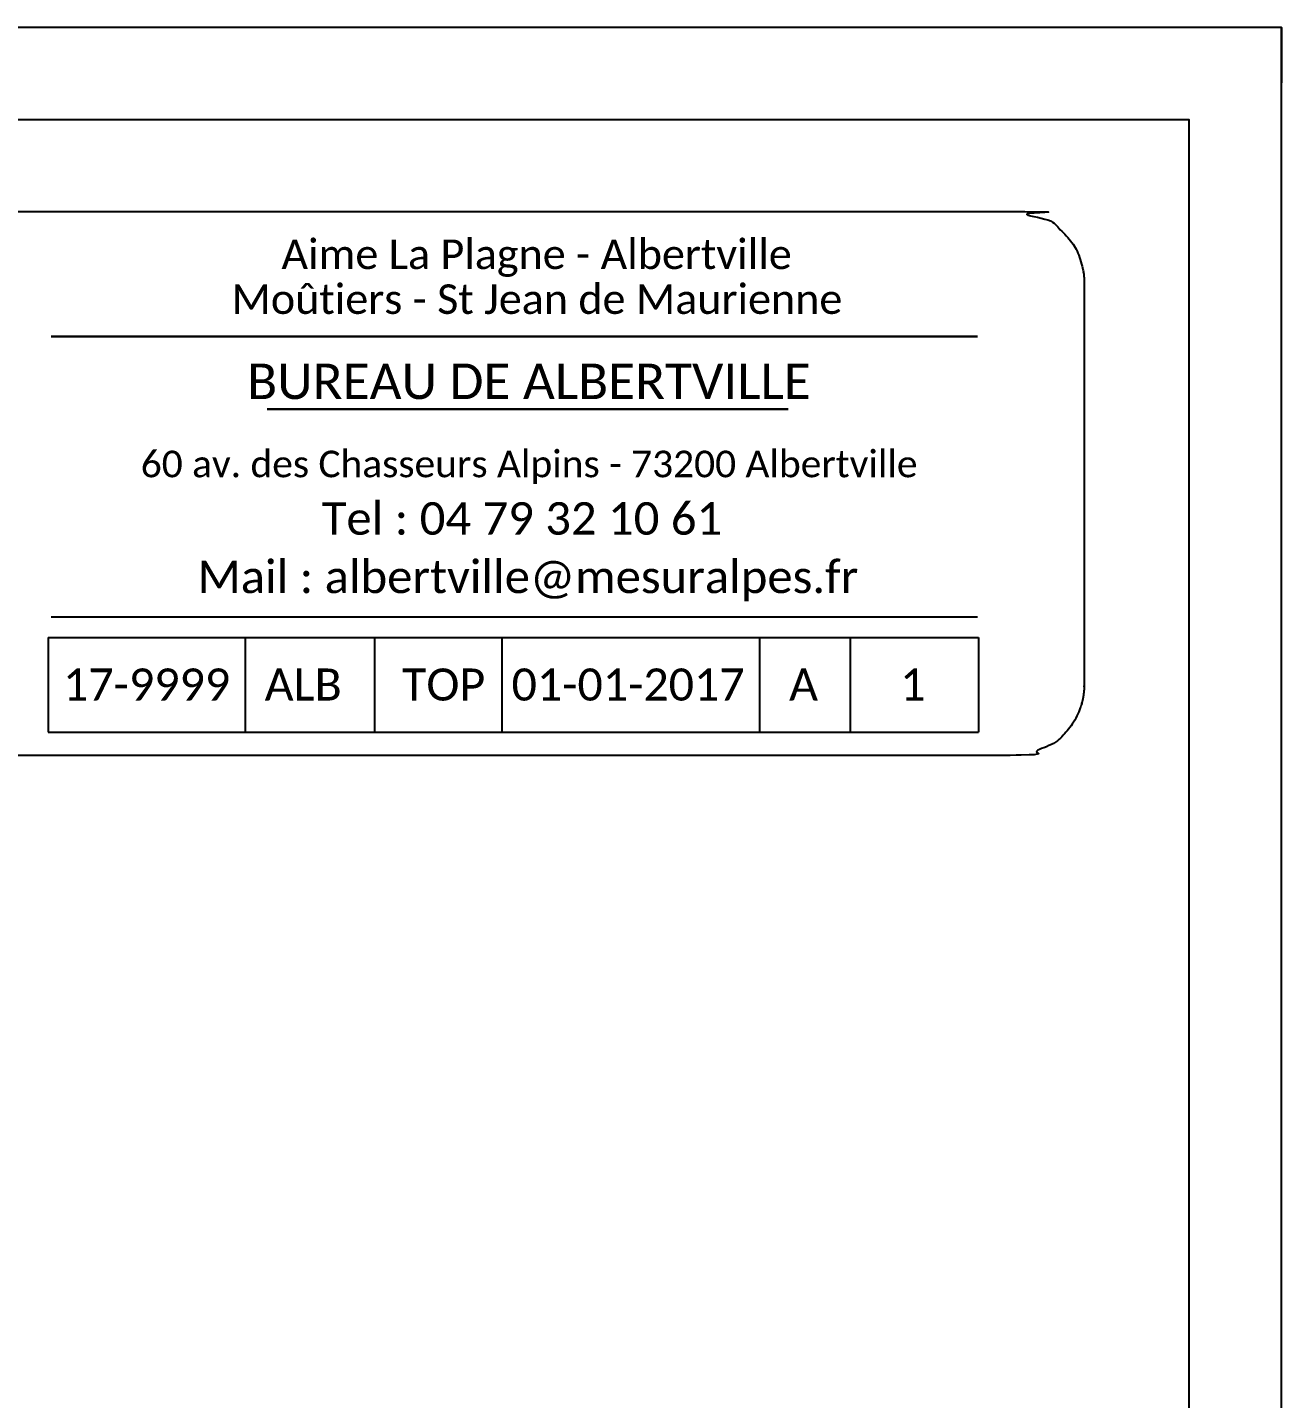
# Paper-space layout 'TOP_A1_00200_01-01-2017_MODELE' of a CAD drawing. Header units: metres. Extents: x 1274 to 2143, y 12 to 312.
# Drawn here: x 2074.9 to 2142.8, y 234.9 to 309.2 of the extents above; entities that cross this region are included whole.
import ezdxf
from ezdxf.enums import TextEntityAlignment as Align

# ---------------------------------------------------------------- set-up
doc = ezdxf.new("R2010")
doc.units = ezdxf.units.M
doc.header["$LTSCALE"] = 2
doc.set_wipeout_variables(frame=1)
for name, color, linetype in [('Cadre', 7, 'Continuous'), ('CARTOUCHE', 7, 'Continuous'), ('rosace', 7, 'Continuous')]:
    doc.layers.add(name, color=color, linetype=linetype)
doc.styles.add('Legend', font='CALIBRI.TTF')

# ---------------------------------------------------------------- blocks, each defined once
blk = doc.blocks.new('A$C4D68259D')
blk.add_wipeout([(0, 25.622), (0.165, 26.737), (0.738, 27.886), (1.671, 28.791), (2.847, 29.332), (3.544, 29.451), (3.544, 29.451), (94.929, 29.462), (96.055, 29.29), (97.217, 28.699), (97.703, 28.266), (98.095, 27.78), (98.616, 26.658), (98.736, 26.036), (98.752, 25.853), (98.759, 3.839), (98.572, 2.657), (98.019, 1.574), (97.585, 1.077), (97.123, 0.696), (95.934, 0.137), (95.414, 0.032), (95.11, 0.005), (3.755, 0.001), (2.713, 0.169), (1.515, 0.784), (0.671, 1.671), (0.147, 2.788), (0.006, 3.621)]).dxf.layer = 'CARTOUCHE'
at = {"layer": 'CARTOUCHE', "color": 32, "lineweight": 30}
blk.add_lwpolyline([(42.8, 22.706), (92.973, 22.706)], dxfattribs=at)
at = {"layer": 'CARTOUCHE', "color": 144, "lineweight": 30, "flags": 128}
blk.add_lwpolyline([(54.492, 18.766), (82.714, 18.766)], dxfattribs=at)
at = {"layer": 'CARTOUCHE', "color": 32}
blk.add_lwpolyline([(42.8, 7.51), (92.973, 7.51)], dxfattribs=at)
at = {"layer": 'CARTOUCHE', "color": 1, "flags": 128}
for points in [[(42.628, 6.401), (42.628, 1.28)], [(42.628, 6.401), (93.035, 6.401)], [(53.309, 6.401), (53.309, 1.28)], [(60.316, 6.401), (60.316, 1.28)], [(67.206, 6.401), (67.206, 1.28)], [(81.161, 6.401), (81.161, 1.28)], [(86.089, 6.401), (86.089, 1.28)], [(93.035, 6.401), (93.035, 1.28)], [(42.628, 1.28), (93.035, 1.28)]]:
    blk.add_lwpolyline(points, dxfattribs=at)
at = {"layer": 'CARTOUCHE'}
blk.add_rational_spline([(0, 25.622), (0, 14.731), (0, 3.84), (0, 0), (3.84, 0), (49.379, 0), (94.919, 0), (98.759, 0), (98.759, 3.84), (98.759, 14.731), (98.759, 25.622), (98.759, 29.462), (94.919, 29.462), (49.379, 29.462), (3.84, 29.462), (0, 29.462), (0, 25.622)], [1, 1, 1, 0.707106781187, 1, 1, 1, 0.707106781187, 1, 1, 1, 0.707106781187, 1, 1, 1, 0.707106781187, 1], degree=2, knots=[0, 0, 0, 1, 1, 2.570796, 2.570796, 3.570796, 3.570796, 5.141593, 5.141593, 6.141593, 6.141593, 7.712389, 7.712389, 8.712389, 8.712389, 10.283185, 10.283185, 10.283185], dxfattribs=at)
at = {"layer": 'CARTOUCHE', "lineweight": 30, "style": 'Legend'}
for s, p in [('Aime La Plagne - Albertville', (82.915, 26.349)), ('Moûtiers - St Jean de Maurienne', (85.654, 23.919))]:
    blk.add_text(s, height=1.6, rotation=0, dxfattribs=at).set_placement(p, align=Align.RIGHT)
at = {"layer": 'CARTOUCHE', "color": 144, "lineweight": 30, "style": 'Legend'}
blk.add_text('BUREAU DE ALBERTVILLE', height=1.92, rotation=0, dxfattribs=at).set_placement((68.679, 19.309), align=Align.CENTER)
at = {"layer": 'CARTOUCHE', "color": 0, "lineweight": 15, "style": 'Legend'}
blk.add_text('60 av. des Chasseurs Alpins - 73200 Albertville', height=1.44, rotation=0, dxfattribs=at).set_placement((68.69, 15.075), align=Align.CENTER)
for s, p in [('Tel : 04 79 32 10 61', (79.147, 11.964)), ('Mail : albertville@mesuralpes.fr', (86.52, 8.801))]:
    blk.add_text(s, height=1.76, rotation=0, dxfattribs=at).set_placement(p, align=Align.RIGHT)
at = {"layer": 'CARTOUCHE', "color": 1, "style": 'Legend'}
for s, height, p in [('17-9999', 1.7351, (43.443, 2.984)), ('ALB', 1.7351, (54.366, 2.984)), ('TOP', 1.7351, (61.806, 2.984)), ('01-01-2017', 1.7351, (67.741, 2.984)), ('A', 1.735, (82.773, 2.986)), ('1', 1.735, (88.787, 2.984))]:
    blk.add_text(s, height=height, rotation=360, dxfattribs=at).set_placement(p)

psp = doc.layouts.new('TOP_A1_00200_01-01-2017_MODELE')

# ---------------------------------------------------------------- linework, layer by layer
at = {"layer": 'Cadre'}
psp.add_line((2142.834, 309.152), (2142.834, 306.152), dxfattribs=at)

# ---------------------------------------------------------------- block references
at = {"layer": 'rosace'}
psp.add_blockref('A$C4D68259D', (2033.383, 269.718), dxfattribs=at)

# ---------------------------------------------------------------- next in the draw order: linework, layer by layer
at = {"layer": 'Cadre', "flags": 128}
psp.add_lwpolyline([(1722.834, 12.152), (2142.834, 12.152), (2142.834, 309.152), (1722.834, 309.152)], close=True, dxfattribs=at)
at = {"layer": 'CARTOUCHE'}
psp.add_lwpolyline([(1727.834, 17.152), (2137.834, 17.152), (2137.834, 304.152), (1727.834, 304.152)], close=True, dxfattribs=at)

doc.saveas('drawing.dxf')
